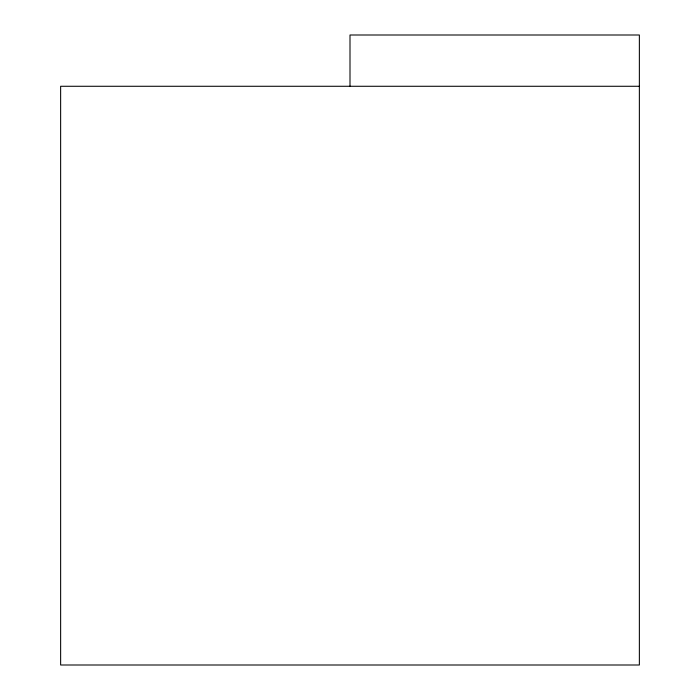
<?xml version="1.0" encoding="UTF-8"?>
<svg xmlns="http://www.w3.org/2000/svg" width="700" height="700" viewBox="0 0 700 700"><rect width="100%" height="100%" fill="white"/><g stroke="black" fill="none" stroke-linecap="round" stroke-linejoin="round"><path stroke-width="1.05" d="M639.363 86.275L60.637 86.275L60.637 665L639.363 665L639.363 35L350 35L350 86.275"/></g></svg>
